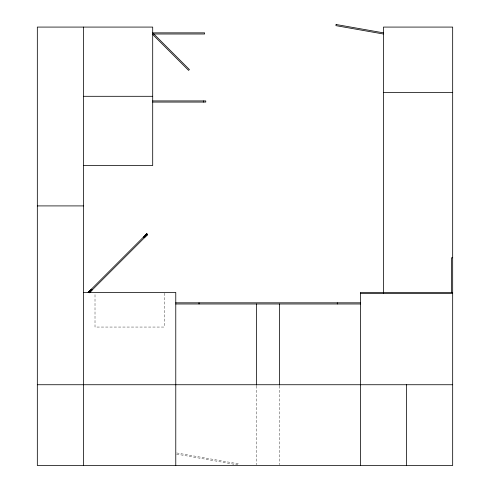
<?xml version="1.0" encoding="UTF-8"?>
<svg xmlns="http://www.w3.org/2000/svg" width="490" height="490" viewBox="0 0 490 490"><rect width="100%" height="100%" fill="white"/><g stroke="black" fill="none" stroke-linecap="round" stroke-linejoin="round"><path stroke-width="0.37" stroke-dasharray="2.45 1.84" d="M176.725 452.956L239.604 464.048M176.523 454.095L237.907 464.918M279.533 385.887L279.533 464.734M256.619 385.887L256.619 464.734M164.236 293.192L164.236 327.051L95.011 327.051L95.011 293.192"/><path stroke-width="0.73" d="M88.09 292.438L146.829 233.699L147.619 234.545L89.345 292.818L88.531 292.003M153.462 34L204.618 34L204.618 32.848L152.702 32.848L189.41 69.556L188.595 70.376L152.427 34.202M383.45 92.451L452.674 92.451M83.478 96.303L152.702 96.303M152.702 100.916L205.775 100.916L205.775 102.073L152.702 102.073M83.478 165.528L152.702 165.528L152.702 27.079L37.326 27.079L37.326 465.5L452.674 465.5L452.674 27.079L383.45 27.079L383.45 293.522M37.326 205.91L83.478 205.91M452.674 257.758L451.523 257.758L451.523 292.371M452.674 292.371L360.377 292.371L360.377 465.5M83.478 292.438L175.775 292.438L175.775 465.5M360.377 293.522L452.674 293.522M175.775 302.82L360.377 302.82M175.775 303.978L360.377 303.978M37.326 384.736L452.674 384.736M146.718 233.81L147.533 234.624M146.584 233.951L147.398 234.765M146.394 234.134L147.208 234.955M146.155 234.373L146.969 235.188M145.873 234.655L146.688 235.47M145.554 234.973L146.369 235.794M145.199 235.329L146.014 236.149M144.813 235.715L145.634 236.529M144.409 236.119L145.23 236.933M143.993 236.535L144.807 237.35M143.564 236.964L144.385 237.779M91.354 289.174L92.169 289.988M90.926 289.602L91.746 290.417M90.509 290.019L91.324 290.833M90.105 290.423L90.919 291.238M89.725 290.809L90.54 291.624M89.37 291.164L90.185 291.979M89.045 291.483L89.86 292.297M88.763 291.764L89.578 292.579M406.522 384.736L406.522 465.5M337.298 302.82L337.298 303.978M279.533 303.978L279.533 385.122M256.619 303.978L256.619 385.122M203.466 100.916L203.466 102.073M199.032 302.82L199.032 303.978M83.478 27.079L83.478 465.5M336.115 24.5L335.913 25.639L383.247 33.982L383.45 32.848L336.115 24.5"/></g></svg>
